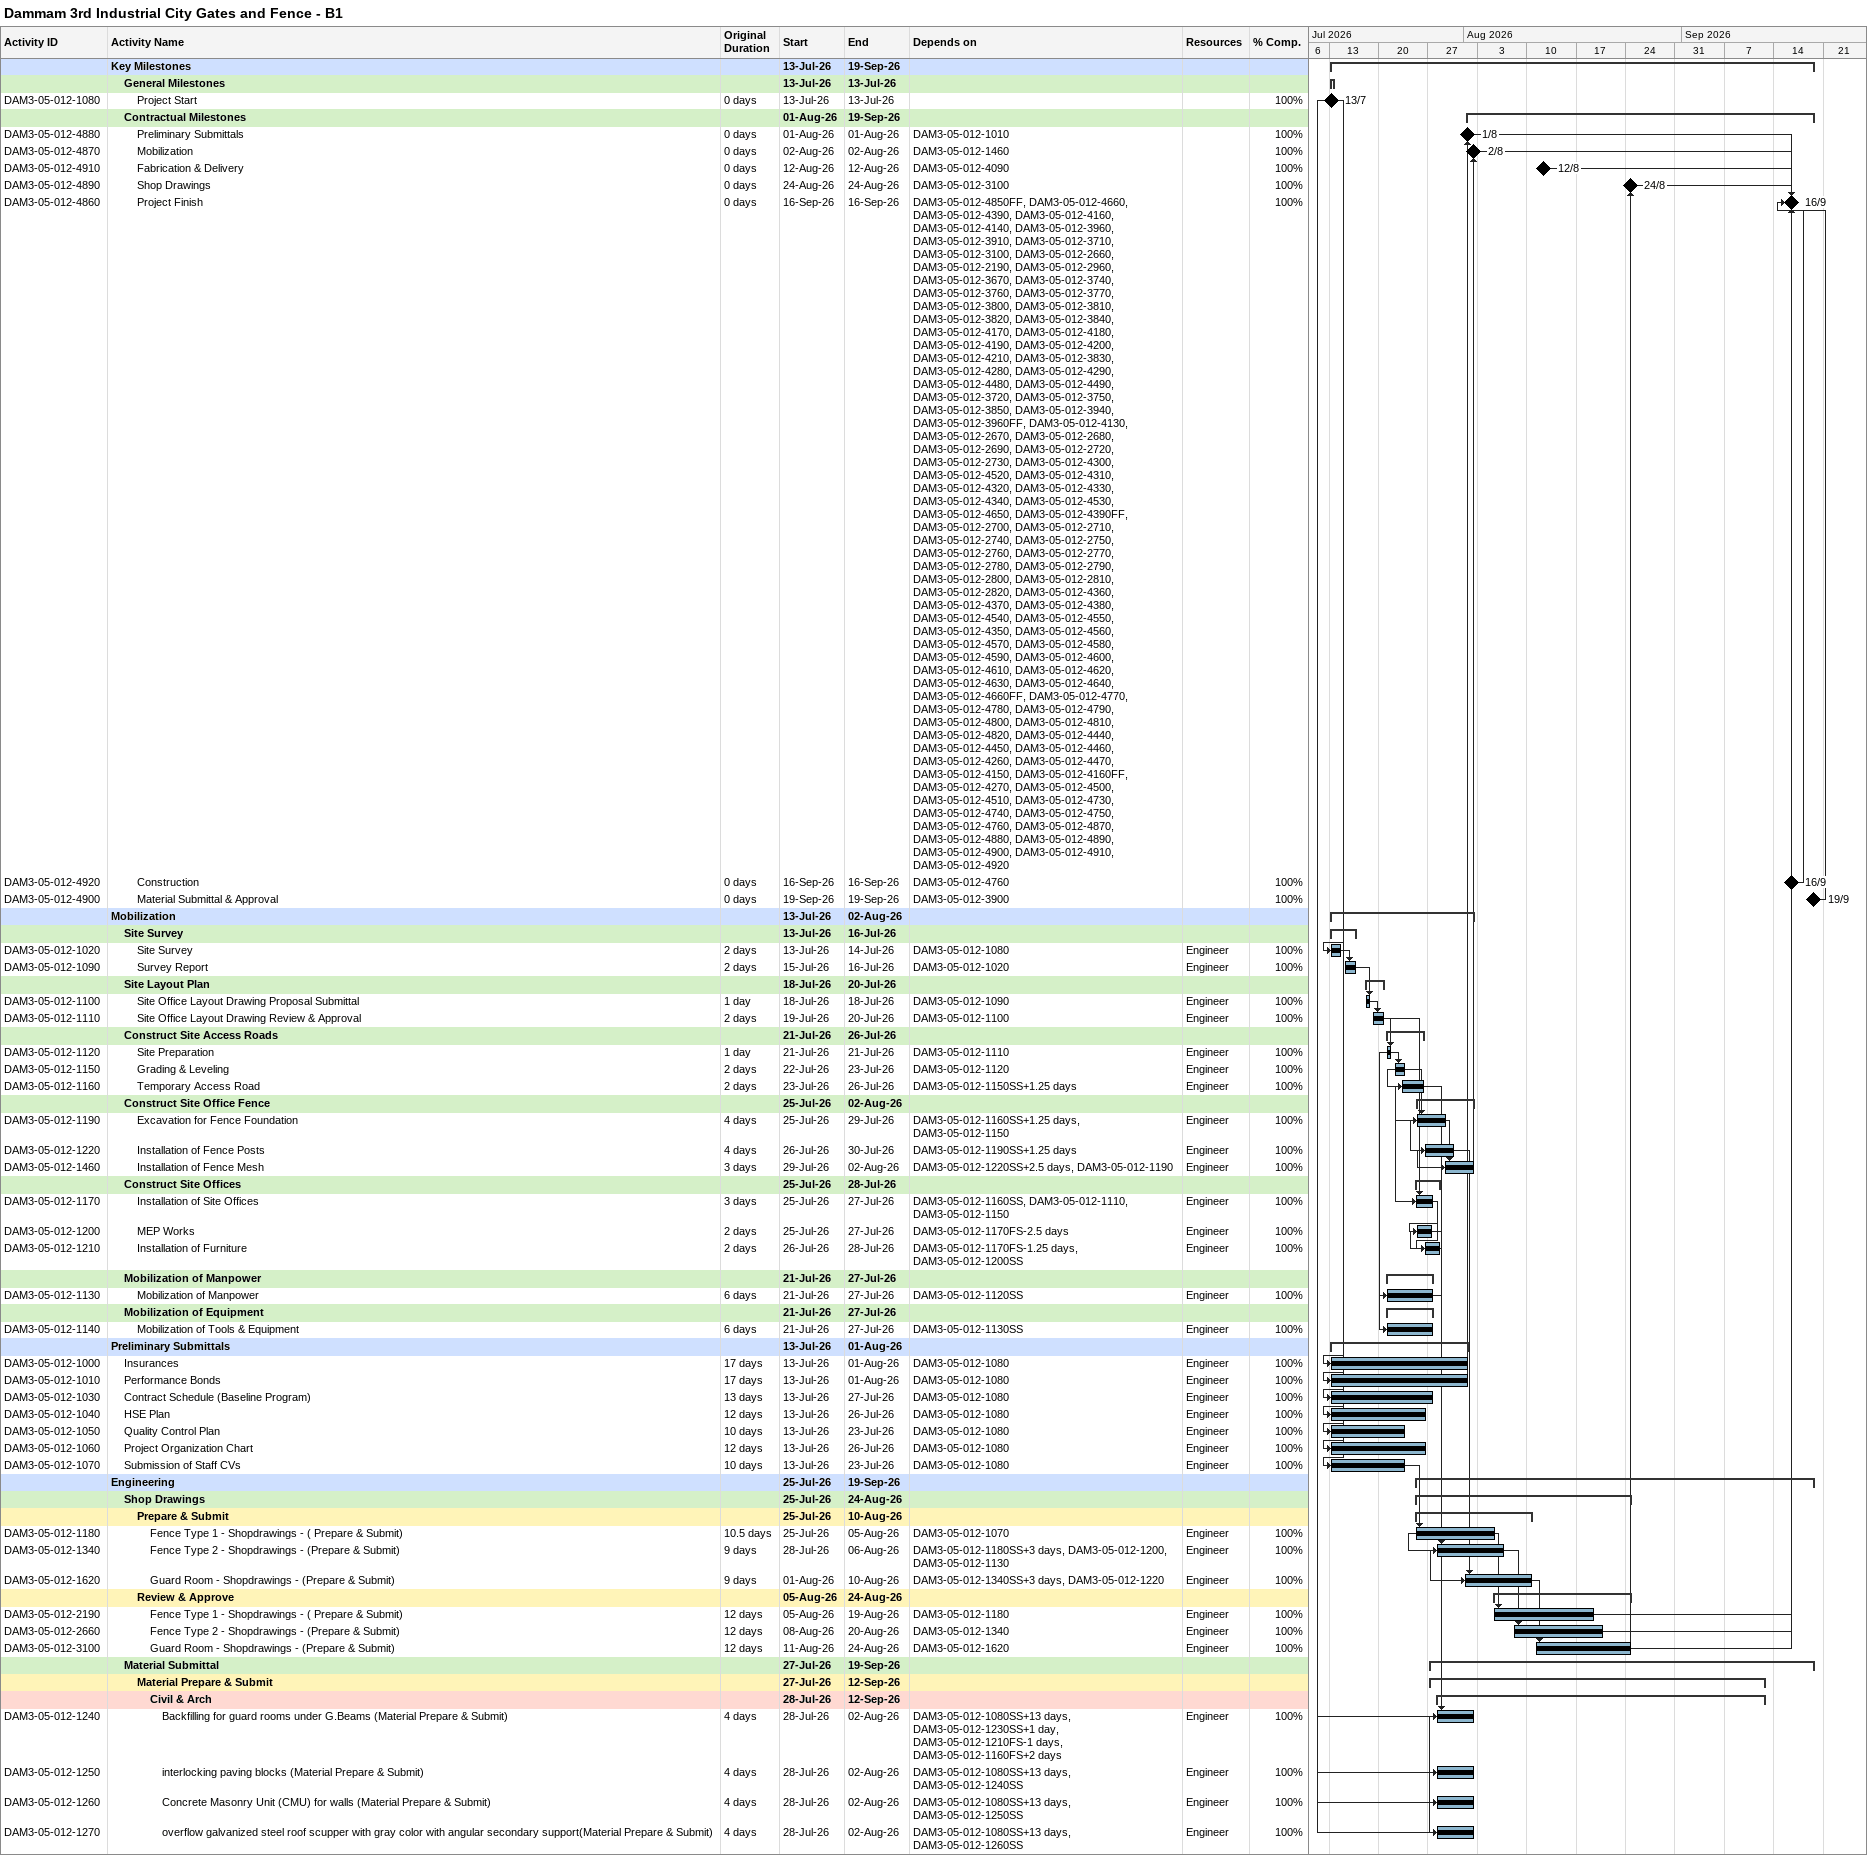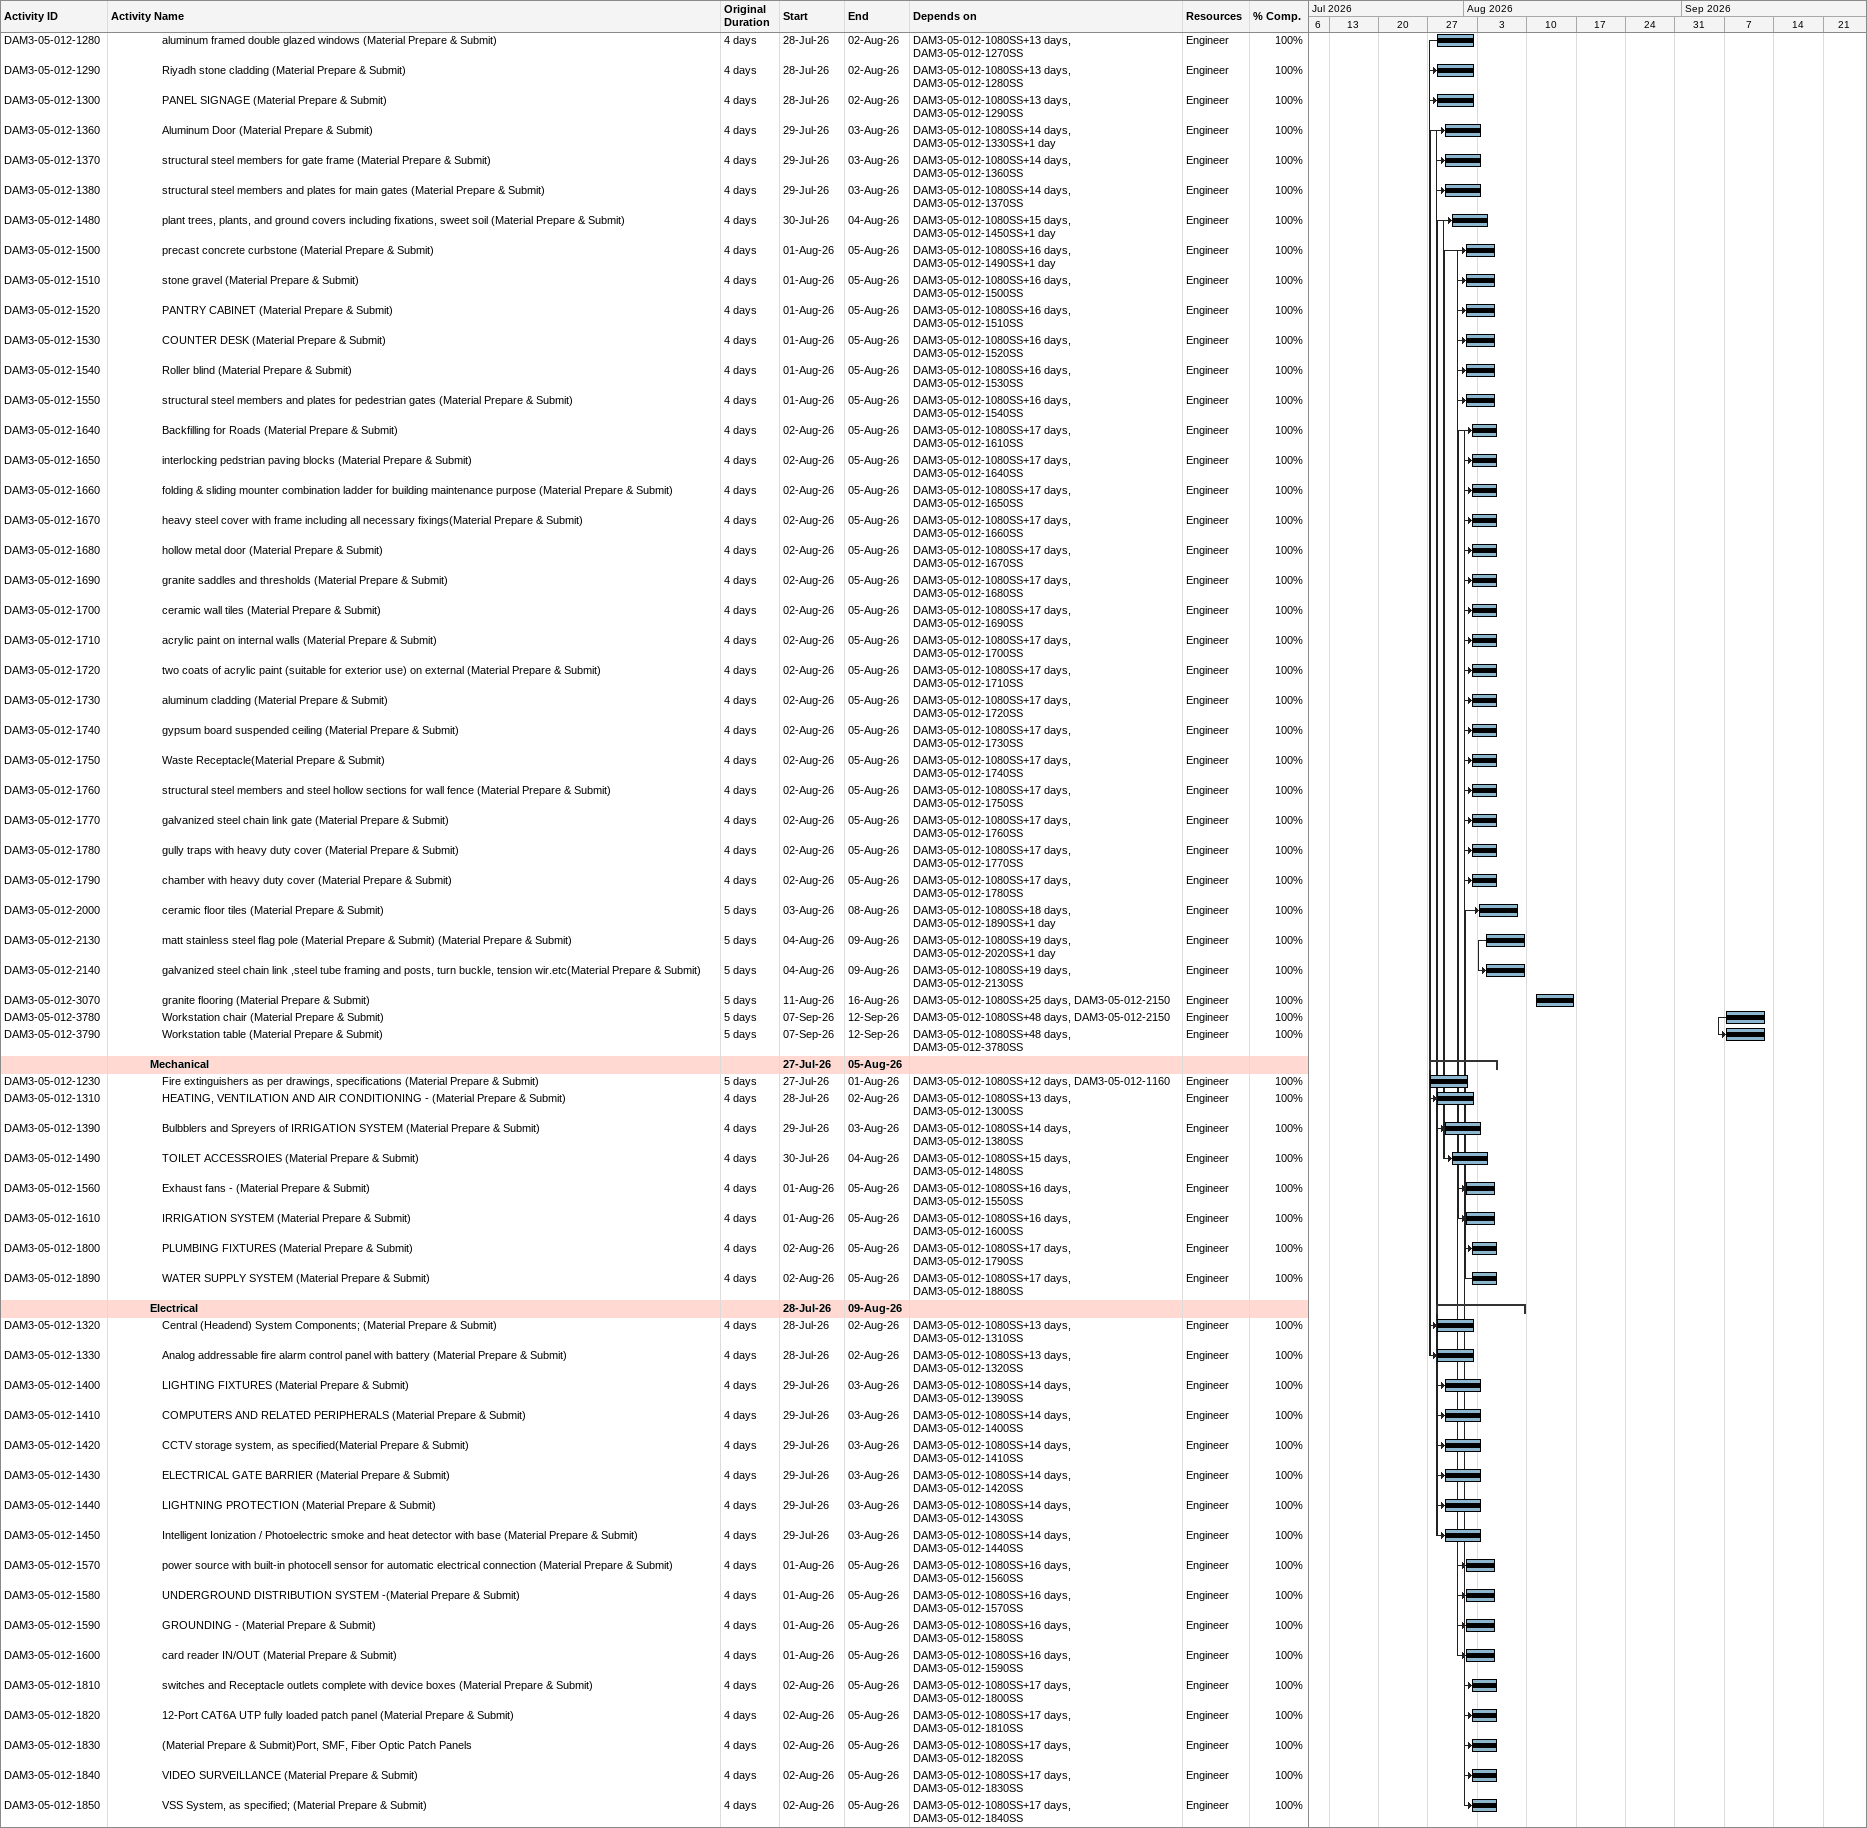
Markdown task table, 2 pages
Dammam 3rd Industrial City Gates and Fence - B1

| ID | Level | Task | Original duration | Start | Finish | Predecessors | Resources | % complete |
|---|---|---|---|---|---|---|---|---|
|  | 1 | **Key Milestones** |  | 2026-07-13 | 2026-09-19 |  |  |  |
|  | 2 | **General Milestones** |  | 2026-07-13 | 2026-07-13 |  |  |  |
| DAM3-05-012-1080 | 3 | Project Start | 0d | 2026-07-13 | 2026-07-13 |  |  | 100 |
|  | 2 | **Contractual Milestones** |  | 2026-08-01 | 2026-09-19 |  |  |  |
| DAM3-05-012-4880 | 3 | Preliminary Submittals | 0d | 2026-08-01 | 2026-08-01 | DAM3-05-012-1010 |  | 100 |
| DAM3-05-012-4870 | 3 | Mobilization | 0d | 2026-08-02 | 2026-08-02 | DAM3-05-012-1460 |  | 100 |
| DAM3-05-012-4910 | 3 | Fabrication & Delivery | 0d | 2026-08-12 | 2026-08-12 | DAM3-05-012-4090 |  | 100 |
| DAM3-05-012-4890 | 3 | Shop Drawings | 0d | 2026-08-24 | 2026-08-24 | DAM3-05-012-3100 |  | 100 |
| DAM3-05-012-4860 | 3 | Project Finish | 0d | 2026-09-16 | 2026-09-16 | DAM3-05-012-4850FF, DAM3-05-012-4660, DAM3-05-012-4390, DAM3-05-012-4160, DAM3-05-012-4140, DAM3-05-012-3960, DAM3-05-012-3910, DAM3-05-012-3710, DAM3-05-012-3100, DAM3-05-012-2660, DAM3-05-012-2190, DAM3-05-012-2960, DAM3-05-012-3670, DAM3-05-012-3740, DAM3-05-012-3760, DAM3-05-012-3770, DAM3-05-012-3800, DAM3-05-012-3810, DAM3-05-012-3820, DAM3-05-012-3840, DAM3-05-012-4170, DAM3-05-012-4180, DAM3-05-012-4190, DAM3-05-012-4200, DAM3-05-012-4210, DAM3-05-012-3830, DAM3-05-012-4280, DAM3-05-012-4290, DAM3-05-012-4480, DAM3-05-012-4490, DAM3-05-012-3720, DAM3-05-012-3750, DAM3-05-012-3850, DAM3-05-012-3940, DAM3-05-012-3960FF, DAM3-05-012-4130, DAM3-05-012-2670, DAM3-05-012-2680, DAM3-05-012-2690, DAM3-05-012-2720, DAM3-05-012-2730, DAM3-05-012-4300, DAM3-05-012-4520, DAM3-05-012-4310, DAM3-05-012-4320, DAM3-05-012-4330, DAM3-05-012-4340, DAM3-05-012-4530, DAM3-05-012-4650, DAM3-05-012-4390FF, DAM3-05-012-2700, DAM3-05-012-2710, DAM3-05-012-2740, DAM3-05-012-2750, DAM3-05-012-2760, DAM3-05-012-2770, DAM3-05-012-2780, DAM3-05-012-2790, DAM3-05-012-2800, DAM3-05-012-2810, DAM3-05-012-2820, DAM3-05-012-4360, DAM3-05-012-4370, DAM3-05-012-4380, DAM3-05-012-4540, DAM3-05-012-4550, DAM3-05-012-4350, DAM3-05-012-4560, DAM3-05-012-4570, DAM3-05-012-4580, DAM3-05-012-4590, DAM3-05-012-4600, DAM3-05-012-4610, DAM3-05-012-4620, DAM3-05-012-4630, DAM3-05-012-4640, DAM3-05-012-4660FF, DAM3-05-012-4770, DAM3-05-012-4780, DAM3-05-012-4790, DAM3-05-012-4800, DAM3-05-012-4810, DAM3-05-012-4820, DAM3-05-012-4440, DAM3-05-012-4450, DAM3-05-012-4460, DAM3-05-012-4260, DAM3-05-012-4470, DAM3-05-012-4150, DAM3-05-012-4160FF, DAM3-05-012-4270, DAM3-05-012-4500, DAM3-05-012-4510, DAM3-05-012-4730, DAM3-05-012-4740, DAM3-05-012-4750, DAM3-05-012-4760, DAM3-05-012-4870, DAM3-05-012-4880, DAM3-05-012-4890, DAM3-05-012-4900, DAM3-05-012-4910, DAM3-05-012-4920 |  | 100 |
| DAM3-05-012-4920 | 3 | Construction | 0d | 2026-09-16 | 2026-09-16 | DAM3-05-012-4760 |  | 100 |
| DAM3-05-012-4900 | 3 | Material Submittal & Approval | 0d | 2026-09-19 | 2026-09-19 | DAM3-05-012-3900 |  | 100 |
|  | 1 | **Mobilization** |  | 2026-07-13 | 2026-08-02 |  |  |  |
|  | 2 | **Site Survey** |  | 2026-07-13 | 2026-07-16 |  |  |  |
| DAM3-05-012-1020 | 3 | Site Survey | 2d | 2026-07-13 | 2026-07-14 | DAM3-05-012-1080 | Engineer | 100 |
| DAM3-05-012-1090 | 3 | Survey Report | 2d | 2026-07-15 | 2026-07-16 | DAM3-05-012-1020 | Engineer | 100 |
|  | 2 | **Site Layout Plan** |  | 2026-07-18 | 2026-07-20 |  |  |  |
| DAM3-05-012-1100 | 3 | Site Office Layout Drawing Proposal Submittal | 1d | 2026-07-18 | 2026-07-18 | DAM3-05-012-1090 | Engineer | 100 |
| DAM3-05-012-1110 | 3 | Site Office Layout Drawing Review & Approval | 2d | 2026-07-19 | 2026-07-20 | DAM3-05-012-1100 | Engineer | 100 |
|  | 2 | **Construct Site Access Roads** |  | 2026-07-21 | 2026-07-26 |  |  |  |
| DAM3-05-012-1120 | 3 | Site Preparation | 1d | 2026-07-21 | 2026-07-21 | DAM3-05-012-1110 | Engineer | 100 |
| DAM3-05-012-1150 | 3 | Grading & Leveling | 2d | 2026-07-22 | 2026-07-23 | DAM3-05-012-1120 | Engineer | 100 |
| DAM3-05-012-1160 | 3 | Temporary Access Road | 2d | 2026-07-23 | 2026-07-26 | DAM3-05-012-1150SS+1.25d | Engineer | 100 |
|  | 2 | **Construct Site Office Fence** |  | 2026-07-25 | 2026-08-02 |  |  |  |
| DAM3-05-012-1190 | 3 | Excavation for Fence Foundation | 4d | 2026-07-25 | 2026-07-29 | DAM3-05-012-1160SS+1.25d, DAM3-05-012-1150 | Engineer | 100 |
| DAM3-05-012-1220 | 3 | Installation of Fence Posts | 4d | 2026-07-26 | 2026-07-30 | DAM3-05-012-1190SS+1.25d | Engineer | 100 |
| DAM3-05-012-1460 | 3 | Installation of Fence Mesh | 3d | 2026-07-29 | 2026-08-02 | DAM3-05-012-1220SS+2.5d, DAM3-05-012-1190 | Engineer | 100 |
|  | 2 | **Construct Site Offices** |  | 2026-07-25 | 2026-07-28 |  |  |  |
| DAM3-05-012-1170 | 3 | Installation of Site Offices | 3d | 2026-07-25 | 2026-07-27 | DAM3-05-012-1160SS, DAM3-05-012-1110, DAM3-05-012-1150 | Engineer | 100 |
| DAM3-05-012-1200 | 3 | MEP Works | 2d | 2026-07-25 | 2026-07-27 | DAM3-05-012-1170FS-2.5d | Engineer | 100 |
| DAM3-05-012-1210 | 3 | Installation of Furniture | 2d | 2026-07-26 | 2026-07-28 | DAM3-05-012-1170FS-1.25d, DAM3-05-012-1200SS | Engineer | 100 |
|  | 2 | **Mobilization of Manpower** |  | 2026-07-21 | 2026-07-27 |  |  |  |
| DAM3-05-012-1130 | 3 | Mobilization of Manpower | 6d | 2026-07-21 | 2026-07-27 | DAM3-05-012-1120SS | Engineer | 100 |
|  | 2 | **Mobilization of Equipment** |  | 2026-07-21 | 2026-07-27 |  |  |  |
| DAM3-05-012-1140 | 3 | Mobilization of Tools & Equipment | 6d | 2026-07-21 | 2026-07-27 | DAM3-05-012-1130SS | Engineer | 100 |
|  | 1 | **Preliminary Submittals** |  | 2026-07-13 | 2026-08-01 |  |  |  |
| DAM3-05-012-1000 | 2 | Insurances | 17d | 2026-07-13 | 2026-08-01 | DAM3-05-012-1080 | Engineer | 100 |
| DAM3-05-012-1010 | 2 | Performance Bonds | 17d | 2026-07-13 | 2026-08-01 | DAM3-05-012-1080 | Engineer | 100 |
| DAM3-05-012-1030 | 2 | Contract Schedule (Baseline Program) | 13d | 2026-07-13 | 2026-07-27 | DAM3-05-012-1080 | Engineer | 100 |
| DAM3-05-012-1040 | 2 | HSE Plan | 12d | 2026-07-13 | 2026-07-26 | DAM3-05-012-1080 | Engineer | 100 |
| DAM3-05-012-1050 | 2 | Quality Control Plan | 10d | 2026-07-13 | 2026-07-23 | DAM3-05-012-1080 | Engineer | 100 |
| DAM3-05-012-1060 | 2 | Project Organization Chart | 12d | 2026-07-13 | 2026-07-26 | DAM3-05-012-1080 | Engineer | 100 |
| DAM3-05-012-1070 | 2 | Submission of Staff CVs | 10d | 2026-07-13 | 2026-07-23 | DAM3-05-012-1080 | Engineer | 100 |
|  | 1 | **Engineering** |  | 2026-07-25 | 2026-09-19 |  |  |  |
|  | 2 | **Shop Drawings** |  | 2026-07-25 | 2026-08-24 |  |  |  |
|  | 3 | **Prepare & Submit** |  | 2026-07-25 | 2026-08-10 |  |  |  |
| DAM3-05-012-1180 | 4 | Fence Type 1 - Shopdrawings - ( Prepare & Submit) | 10.5d | 2026-07-25 | 2026-08-05 | DAM3-05-012-1070 | Engineer | 100 |
| DAM3-05-012-1340 | 4 | Fence Type 2 - Shopdrawings - (Prepare & Submit) | 9d | 2026-07-28 | 2026-08-06 | DAM3-05-012-1180SS+3d, DAM3-05-012-1200, DAM3-05-012-1130 | Engineer | 100 |
| DAM3-05-012-1620 | 4 | Guard Room - Shopdrawings - (Prepare & Submit) | 9d | 2026-08-01 | 2026-08-10 | DAM3-05-012-1340SS+3d, DAM3-05-012-1220 | Engineer | 100 |
|  | 3 | **Review & Approve** |  | 2026-08-05 | 2026-08-24 |  |  |  |
| DAM3-05-012-2190 | 4 | Fence Type 1 - Shopdrawings - ( Prepare & Submit) | 12d | 2026-08-05 | 2026-08-19 | DAM3-05-012-1180 | Engineer | 100 |
| DAM3-05-012-2660 | 4 | Fence Type 2 - Shopdrawings - (Prepare & Submit) | 12d | 2026-08-08 | 2026-08-20 | DAM3-05-012-1340 | Engineer | 100 |
| DAM3-05-012-3100 | 4 | Guard Room - Shopdrawings - (Prepare & Submit) | 12d | 2026-08-11 | 2026-08-24 | DAM3-05-012-1620 | Engineer | 100 |
|  | 2 | **Material Submittal** |  | 2026-07-27 | 2026-09-19 |  |  |  |
|  | 3 | **Material Prepare & Submit** |  | 2026-07-27 | 2026-09-12 |  |  |  |
|  | 4 | **Civil & Arch** |  | 2026-07-28 | 2026-09-12 |  |  |  |
| DAM3-05-012-1240 | 5 | Backfilling for guard rooms under G.Beams (Material Prepare & Submit) | 4d | 2026-07-28 | 2026-08-02 | DAM3-05-012-1080SS+13d, DAM3-05-012-1230SS+1d, DAM3-05-012-1210FS-1d, DAM3-05-012-1160FS+2d | Engineer | 100 |
| DAM3-05-012-1250 | 5 | interlocking paving blocks (Material Prepare & Submit) | 4d | 2026-07-28 | 2026-08-02 | DAM3-05-012-1080SS+13d, DAM3-05-012-1240SS | Engineer | 100 |
| DAM3-05-012-1260 | 5 | Concrete Masonry Unit (CMU) for walls (Material Prepare & Submit) | 4d | 2026-07-28 | 2026-08-02 | DAM3-05-012-1080SS+13d, DAM3-05-012-1250SS | Engineer | 100 |
| DAM3-05-012-1270 | 5 | overflow galvanized steel roof scupper with gray color with angular secondary support(Material Prepare & Submit) | 4d | 2026-07-28 | 2026-08-02 | DAM3-05-012-1080SS+13d, DAM3-05-012-1260SS | Engineer | 100 |
| DAM3-05-012-1280 | 5 | aluminum framed double glazed windows (Material Prepare & Submit) | 4d | 2026-07-28 | 2026-08-02 | DAM3-05-012-1080SS+13d, DAM3-05-012-1270SS | Engineer | 100 |
| DAM3-05-012-1290 | 5 | Riyadh stone cladding (Material Prepare & Submit) | 4d | 2026-07-28 | 2026-08-02 | DAM3-05-012-1080SS+13d, DAM3-05-012-1280SS | Engineer | 100 |
| DAM3-05-012-1300 | 5 | PANEL SIGNAGE (Material Prepare & Submit) | 4d | 2026-07-28 | 2026-08-02 | DAM3-05-012-1080SS+13d, DAM3-05-012-1290SS | Engineer | 100 |
| DAM3-05-012-1360 | 5 | Aluminum Door (Material Prepare & Submit) | 4d | 2026-07-29 | 2026-08-03 | DAM3-05-012-1080SS+14d, DAM3-05-012-1330SS+1d | Engineer | 100 |
| DAM3-05-012-1370 | 5 | structural steel members for gate frame (Material Prepare & Submit) | 4d | 2026-07-29 | 2026-08-03 | DAM3-05-012-1080SS+14d, DAM3-05-012-1360SS | Engineer | 100 |
| DAM3-05-012-1380 | 5 | structural steel members and plates for main gates (Material Prepare & Submit) | 4d | 2026-07-29 | 2026-08-03 | DAM3-05-012-1080SS+14d, DAM3-05-012-1370SS | Engineer | 100 |
| DAM3-05-012-1480 | 5 | plant trees, plants, and ground covers including fixations, sweet soil (Material Prepare & Submit) | 4d | 2026-07-30 | 2026-08-04 | DAM3-05-012-1080SS+15d, DAM3-05-012-1450SS+1d | Engineer | 100 |
| DAM3-05-012-1500 | 5 | precast concrete curbstone (Material Prepare & Submit) | 4d | 2026-08-01 | 2026-08-05 | DAM3-05-012-1080SS+16d, DAM3-05-012-1490SS+1d | Engineer | 100 |
| DAM3-05-012-1510 | 5 | stone gravel (Material Prepare & Submit) | 4d | 2026-08-01 | 2026-08-05 | DAM3-05-012-1080SS+16d, DAM3-05-012-1500SS | Engineer | 100 |
| DAM3-05-012-1520 | 5 | PANTRY CABINET (Material Prepare & Submit) | 4d | 2026-08-01 | 2026-08-05 | DAM3-05-012-1080SS+16d, DAM3-05-012-1510SS | Engineer | 100 |
| DAM3-05-012-1530 | 5 | COUNTER DESK (Material Prepare & Submit) | 4d | 2026-08-01 | 2026-08-05 | DAM3-05-012-1080SS+16d, DAM3-05-012-1520SS | Engineer | 100 |
| DAM3-05-012-1540 | 5 | Roller blind (Material Prepare & Submit) | 4d | 2026-08-01 | 2026-08-05 | DAM3-05-012-1080SS+16d, DAM3-05-012-1530SS | Engineer | 100 |
| DAM3-05-012-1550 | 5 | structural steel members and plates for pedestrian gates (Material Prepare & Submit) | 4d | 2026-08-01 | 2026-08-05 | DAM3-05-012-1080SS+16d, DAM3-05-012-1540SS | Engineer | 100 |
| DAM3-05-012-1640 | 5 | Backfilling for Roads (Material Prepare & Submit) | 4d | 2026-08-02 | 2026-08-05 | DAM3-05-012-1080SS+17d, DAM3-05-012-1610SS | Engineer | 100 |
| DAM3-05-012-1650 | 5 | interlocking pedstrian paving blocks (Material Prepare & Submit) | 4d | 2026-08-02 | 2026-08-05 | DAM3-05-012-1080SS+17d, DAM3-05-012-1640SS | Engineer | 100 |
| DAM3-05-012-1660 | 5 | folding & sliding mounter combination ladder for building maintenance purpose (Material Prepare & Submit) | 4d | 2026-08-02 | 2026-08-05 | DAM3-05-012-1080SS+17d, DAM3-05-012-1650SS | Engineer | 100 |
| DAM3-05-012-1670 | 5 | heavy steel cover with frame including all necessary fixings(Material Prepare & Submit) | 4d | 2026-08-02 | 2026-08-05 | DAM3-05-012-1080SS+17d, DAM3-05-012-1660SS | Engineer | 100 |
| DAM3-05-012-1680 | 5 | hollow metal door (Material Prepare & Submit) | 4d | 2026-08-02 | 2026-08-05 | DAM3-05-012-1080SS+17d, DAM3-05-012-1670SS | Engineer | 100 |
| DAM3-05-012-1690 | 5 | granite saddles and thresholds (Material Prepare & Submit) | 4d | 2026-08-02 | 2026-08-05 | DAM3-05-012-1080SS+17d, DAM3-05-012-1680SS | Engineer | 100 |
| DAM3-05-012-1700 | 5 | ceramic wall tiles (Material Prepare & Submit) | 4d | 2026-08-02 | 2026-08-05 | DAM3-05-012-1080SS+17d, DAM3-05-012-1690SS | Engineer | 100 |
| DAM3-05-012-1710 | 5 | acrylic paint on internal walls (Material Prepare & Submit) | 4d | 2026-08-02 | 2026-08-05 | DAM3-05-012-1080SS+17d, DAM3-05-012-1700SS | Engineer | 100 |
| DAM3-05-012-1720 | 5 | two coats of acrylic paint (suitable for exterior use) on external (Material Prepare & Submit) | 4d | 2026-08-02 | 2026-08-05 | DAM3-05-012-1080SS+17d, DAM3-05-012-1710SS | Engineer | 100 |
| DAM3-05-012-1730 | 5 | aluminum cladding (Material Prepare & Submit) | 4d | 2026-08-02 | 2026-08-05 | DAM3-05-012-1080SS+17d, DAM3-05-012-1720SS | Engineer | 100 |
| DAM3-05-012-1740 | 5 | gypsum board suspended ceiling (Material Prepare & Submit) | 4d | 2026-08-02 | 2026-08-05 | DAM3-05-012-1080SS+17d, DAM3-05-012-1730SS | Engineer | 100 |
| DAM3-05-012-1750 | 5 | Waste Receptacle(Material Prepare & Submit) | 4d | 2026-08-02 | 2026-08-05 | DAM3-05-012-1080SS+17d, DAM3-05-012-1740SS | Engineer | 100 |
| DAM3-05-012-1760 | 5 | structural steel members and steel hollow sections for wall fence (Material Prepare & Submit) | 4d | 2026-08-02 | 2026-08-05 | DAM3-05-012-1080SS+17d, DAM3-05-012-1750SS | Engineer | 100 |
| DAM3-05-012-1770 | 5 | galvanized steel chain link gate (Material Prepare & Submit) | 4d | 2026-08-02 | 2026-08-05 | DAM3-05-012-1080SS+17d, DAM3-05-012-1760SS | Engineer | 100 |
| DAM3-05-012-1780 | 5 | gully traps with heavy duty cover (Material Prepare & Submit) | 4d | 2026-08-02 | 2026-08-05 | DAM3-05-012-1080SS+17d, DAM3-05-012-1770SS | Engineer | 100 |
| DAM3-05-012-1790 | 5 | chamber with heavy duty cover (Material Prepare & Submit) | 4d | 2026-08-02 | 2026-08-05 | DAM3-05-012-1080SS+17d, DAM3-05-012-1780SS | Engineer | 100 |
| DAM3-05-012-2000 | 5 | ceramic floor tiles (Material Prepare & Submit) | 5d | 2026-08-03 | 2026-08-08 | DAM3-05-012-1080SS+18d, DAM3-05-012-1890SS+1d | Engineer | 100 |
| DAM3-05-012-2130 | 5 | matt stainless steel flag pole (Material Prepare & Submit) (Material Prepare & Submit) | 5d | 2026-08-04 | 2026-08-09 | DAM3-05-012-1080SS+19d, DAM3-05-012-2020SS+1d | Engineer | 100 |
| DAM3-05-012-2140 | 5 | galvanized steel chain link ,steel tube framing and posts, turn buckle, tension wir.etc(Material Prepare & Submit) | 5d | 2026-08-04 | 2026-08-09 | DAM3-05-012-1080SS+19d, DAM3-05-012-2130SS | Engineer | 100 |
| DAM3-05-012-3070 | 5 | granite flooring (Material Prepare & Submit) | 5d | 2026-08-11 | 2026-08-16 | DAM3-05-012-1080SS+25d, DAM3-05-012-2150 | Engineer | 100 |
| DAM3-05-012-3780 | 5 | Workstation chair (Material Prepare & Submit) | 5d | 2026-09-07 | 2026-09-12 | DAM3-05-012-1080SS+48d, DAM3-05-012-2150 | Engineer | 100 |
| DAM3-05-012-3790 | 5 | Workstation table (Material Prepare & Submit) | 5d | 2026-09-07 | 2026-09-12 | DAM3-05-012-1080SS+48d, DAM3-05-012-3780SS | Engineer | 100 |
|  | 4 | **Mechanical** |  | 2026-07-27 | 2026-08-05 |  |  |  |
| DAM3-05-012-1230 | 5 | Fire extinguishers as per drawings, specifications (Material Prepare & Submit) | 5d | 2026-07-27 | 2026-08-01 | DAM3-05-012-1080SS+12d, DAM3-05-012-1160 | Engineer | 100 |
| DAM3-05-012-1310 | 5 | HEATING, VENTILATION AND AIR CONDITIONING - (Material Prepare & Submit) | 4d | 2026-07-28 | 2026-08-02 | DAM3-05-012-1080SS+13d, DAM3-05-012-1300SS | Engineer | 100 |
| DAM3-05-012-1390 | 5 | Bulbblers and Spreyers of IRRIGATION SYSTEM (Material Prepare & Submit) | 4d | 2026-07-29 | 2026-08-03 | DAM3-05-012-1080SS+14d, DAM3-05-012-1380SS | Engineer | 100 |
| DAM3-05-012-1490 | 5 | TOILET ACCESSROIES (Material Prepare & Submit) | 4d | 2026-07-30 | 2026-08-04 | DAM3-05-012-1080SS+15d, DAM3-05-012-1480SS | Engineer | 100 |
| DAM3-05-012-1560 | 5 | Exhaust fans - (Material Prepare & Submit) | 4d | 2026-08-01 | 2026-08-05 | DAM3-05-012-1080SS+16d, DAM3-05-012-1550SS | Engineer | 100 |
| DAM3-05-012-1610 | 5 | IRRIGATION SYSTEM (Material Prepare & Submit) | 4d | 2026-08-01 | 2026-08-05 | DAM3-05-012-1080SS+16d, DAM3-05-012-1600SS | Engineer | 100 |
| DAM3-05-012-1800 | 5 | PLUMBING FIXTURES (Material Prepare & Submit) | 4d | 2026-08-02 | 2026-08-05 | DAM3-05-012-1080SS+17d, DAM3-05-012-1790SS | Engineer | 100 |
| DAM3-05-012-1890 | 5 | WATER SUPPLY SYSTEM (Material Prepare & Submit) | 4d | 2026-08-02 | 2026-08-05 | DAM3-05-012-1080SS+17d, DAM3-05-012-1880SS | Engineer | 100 |
|  | 4 | **Electrical** |  | 2026-07-28 | 2026-08-09 |  |  |  |
| DAM3-05-012-1320 | 5 | Central (Headend) System Components; (Material Prepare & Submit) | 4d | 2026-07-28 | 2026-08-02 | DAM3-05-012-1080SS+13d, DAM3-05-012-1310SS | Engineer | 100 |
| DAM3-05-012-1330 | 5 | Analog addressable fire alarm control panel with battery (Material Prepare & Submit) | 4d | 2026-07-28 | 2026-08-02 | DAM3-05-012-1080SS+13d, DAM3-05-012-1320SS | Engineer | 100 |
| DAM3-05-012-1400 | 5 | LIGHTING FIXTURES (Material Prepare & Submit) | 4d | 2026-07-29 | 2026-08-03 | DAM3-05-012-1080SS+14d, DAM3-05-012-1390SS | Engineer | 100 |
| DAM3-05-012-1410 | 5 | COMPUTERS AND RELATED PERIPHERALS (Material Prepare & Submit) | 4d | 2026-07-29 | 2026-08-03 | DAM3-05-012-1080SS+14d, DAM3-05-012-1400SS | Engineer | 100 |
| DAM3-05-012-1420 | 5 | CCTV storage system, as specified(Material Prepare & Submit) | 4d | 2026-07-29 | 2026-08-03 | DAM3-05-012-1080SS+14d, DAM3-05-012-1410SS | Engineer | 100 |
| DAM3-05-012-1430 | 5 | ELECTRICAL GATE BARRIER (Material Prepare & Submit) | 4d | 2026-07-29 | 2026-08-03 | DAM3-05-012-1080SS+14d, DAM3-05-012-1420SS | Engineer | 100 |
| DAM3-05-012-1440 | 5 | LIGHTNING PROTECTION (Material Prepare & Submit) | 4d | 2026-07-29 | 2026-08-03 | DAM3-05-012-1080SS+14d, DAM3-05-012-1430SS | Engineer | 100 |
| DAM3-05-012-1450 | 5 | Intelligent Ionization / Photoelectric smoke and heat detector with base (Material Prepare & Submit) | 4d | 2026-07-29 | 2026-08-03 | DAM3-05-012-1080SS+14d, DAM3-05-012-1440SS | Engineer | 100 |
| DAM3-05-012-1570 | 5 | power source with built-in photocell sensor for automatic electrical connection (Material Prepare & Submit) | 4d | 2026-08-01 | 2026-08-05 | DAM3-05-012-1080SS+16d, DAM3-05-012-1560SS | Engineer | 100 |
| DAM3-05-012-1580 | 5 | UNDERGROUND DISTRIBUTION SYSTEM -(Material Prepare & Submit) | 4d | 2026-08-01 | 2026-08-05 | DAM3-05-012-1080SS+16d, DAM3-05-012-1570SS | Engineer | 100 |
| DAM3-05-012-1590 | 5 | GROUNDING - (Material Prepare & Submit) | 4d | 2026-08-01 | 2026-08-05 | DAM3-05-012-1080SS+16d, DAM3-05-012-1580SS | Engineer | 100 |
| DAM3-05-012-1600 | 5 | card reader IN/OUT (Material Prepare & Submit) | 4d | 2026-08-01 | 2026-08-05 | DAM3-05-012-1080SS+16d, DAM3-05-012-1590SS | Engineer | 100 |
| DAM3-05-012-1810 | 5 | switches and Receptacle outlets complete with device boxes (Material Prepare & Submit) | 4d | 2026-08-02 | 2026-08-05 | DAM3-05-012-1080SS+17d, DAM3-05-012-1800SS | Engineer | 100 |
| DAM3-05-012-1820 | 5 | 12-Port CAT6A UTP fully loaded patch panel (Material Prepare & Submit) | 4d | 2026-08-02 | 2026-08-05 | DAM3-05-012-1080SS+17d, DAM3-05-012-1810SS | Engineer | 100 |
| DAM3-05-012-1830 | 5 | (Material Prepare & Submit)Port, SMF, Fiber Optic Patch Panels | 4d | 2026-08-02 | 2026-08-05 | DAM3-05-012-1080SS+17d, DAM3-05-012-1820SS | Engineer | 100 |
| DAM3-05-012-1840 | 5 | VIDEO SURVEILLANCE (Material Prepare & Submit) | 4d | 2026-08-02 | 2026-08-05 | DAM3-05-012-1080SS+17d, DAM3-05-012-1830SS | Engineer | 100 |
| DAM3-05-012-1850 | 5 | VSS System, as specified; (Material Prepare & Submit) | 4d | 2026-08-02 | 2026-08-05 | DAM3-05-012-1080SS+17d, DAM3-05-012-1840SS | Engineer | 100 |
